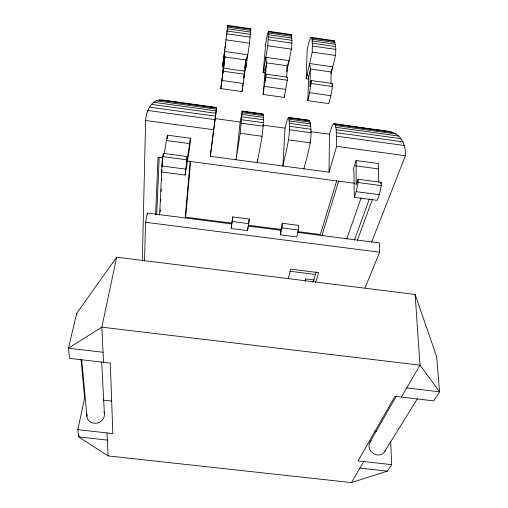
<?xml version="1.0" encoding="UTF-8"?>
<svg xmlns="http://www.w3.org/2000/svg" width="508" height="508" viewBox="0 0 508 508"><rect width="100%" height="100%" fill="white"/><g stroke="black" fill="none" stroke-linecap="round" stroke-linejoin="round"><path stroke-width="0.76" d="M331 73.489C333.489 62.979 338.411 51.276 334.15 40.678L311.023 37.37L310.54 37.878L308.813 42.577L307.219 49.454L306.153 78.727L308.496 79.058M142.329 260.687L145.612 120.523C146.247 111.455 151.092 98.781 162.281 100.038L216.624 107.563L210.261 156.324L282.848 166.014C286.169 150.343 291.719 133.572 288.557 117.469L287.185 119.583L285.109 128.149L282.848 166.014L329.025 172.18L336.614 146.368L336.226 129.718L335.439 125.501L334.321 123.749L333.667 123.812L332.207 125.755L329.463 134.201L329.025 172.18M306.153 78.727L309.594 63.544L332.708 66.821L331.102 71.965L310.464 69.05L308.635 77.038L307.784 100.673L328.765 103.588L330.854 95.669L332.473 86.551L332.499 83.496L311.283 80.518L309.861 86.601L310.464 69.05L309.594 63.544L312.198 52.121L312.382 46.038L312.064 39.224L311.791 38.036L311.023 37.37M330.981 83.433L331.102 71.965M263.195 72.695L267.805 45.79L268.491 31.248L267.341 34.474L265.709 43.529L263.195 72.695L265.481 73.012M242.183 111.1L240.182 122.022L236.061 159.772L240.214 133.299L242.183 111.1L263.176 113.983C264.331 130.302 260.045 146.634 257.239 162.598L257.512 159.448M147.879 112.071L147.917 110.49L214.846 119.609M144.52 261.017L145.567 222.288L147.326 213.093L231.68 223.939L232.816 216.903L249.32 219.031L247.593 230.632L231.191 228.53L231.68 223.939M147.282 214.674L147.326 213.093M286.842 71.876C288.804 59.601 293.472 47.047 291.344 34.531L268.3 31.229M303.879 168.891C307.677 153.518 314.135 136.22 309.397 120.402L288.557 117.469M307.784 100.673L309.651 92.716L311.283 80.518M298.526 230.035L298.71 225.406L282.327 223.291L280.664 230.232L280.397 234.836L296.678 236.925L298.526 230.035L282.067 227.914L280.397 234.836M155.6 214.763L158.032 157.169L162.744 157.798M156.705 214.579L159.226 157.004M246.342 62.338L245.491 70.206L249.53 43.186L250.806 28.702L227.813 25.4L222.51 66.98L224.047 67.196M378.803 181.959L378.282 168.885L378.536 163.557L356.121 160.541L353.263 169.38L353.936 171.628L354.305 197.333L377.184 200.349L379.305 194.685L381.324 185.623L381.184 182.334L358.077 179.254L356.127 185.064L356.121 160.541M190.468 138.284L189.674 147.517L185.122 175.089L161.55 171.983L162.744 156.61L163.347 153.365L187.16 156.54L186.652 162.617L190.468 138.284L167.399 135.179L164.173 153.416M159.62 214.979L161.798 169.951M161.95 166.789L162.376 158.102M160.172 212.026L160.287 209.658M160.674 201.759L160.788 199.39M161.176 191.491L161.296 189.116M161.722 180.429L161.798 178.848M162.725 159.887L162.801 158.312M163.195 156.426L163.309 154.127M167.189 139.052L167.399 135.179M282.067 227.914L282.327 223.291M286.626 77.21L287.331 65.786L289.09 60.642L265.817 57.347L266.554 62.852L265.049 80.334L266.122 74.181L287.49 77.178L287.306 80.22L284.251 97.409L263.119 94.475L265.157 70.923L266.554 62.852L287.331 65.786M284.251 97.409L284.397 95.047M227.838 25.413L227.495 28.759M185.122 175.089L187.16 156.54M263.119 94.475L266.122 74.181M185.153 218.256L190.195 161.011M190.627 161.36L185.668 217.195L231.858 223.133M247.593 230.632L247.872 227.565M305.416 281.172L305.645 278.93L314.217 280.003M231.191 228.53L232.816 216.903M246.596 59.976L246.761 58.401M244.519 74.225L244.85 71.196L223.342 68.174L220.809 88.608L242.081 91.554L244.519 74.225L222.936 71.203M242.081 91.554L242.424 88.424M242.602 86.855L242.862 84.506M243.554 78.232L243.726 76.664M244.361 73.59L243.942 77.381L244.85 71.196M244.608 71.311L245.866 59.931L247.777 54.788L224.358 51.473L224.961 56.972L223.456 69.044M210.261 156.324L216.624 107.563M227.089 32.182L227.247 30.893M226.67 35.7L226.847 34.22M223.342 68.174L222.599 74.397L224.961 56.972L245.866 59.931L245.11 65.094M222.51 66.98L224.828 49.701M225.038 48.133L225.247 46.558M225.565 44.202L225.774 42.634M220.809 88.608L222.714 74.524M222.923 72.955L223.241 70.612M244.894 66.567L244.678 68.047L246.101 66.142M161.55 171.983L161.836 170.44M248.736 222.142L249.32 219.031M286.747 68.707L287.185 66.516M354.305 197.333L356.235 191.637L358.134 182.537L358.077 179.254M390.696 441.357L391.649 464.642L358.146 460.908L394.887 396.342L433.622 400.863L439.572 391.814L436.62 356.54L415.131 294.462L116.694 257.2L101.822 327.171L103.543 362.325M79.007 435.388L78.683 436.912L108.128 455.917L351.447 482.6L387.375 471.138L391.649 464.642M107.353 440.093L78.683 436.912L77.845 429.685L84.633 398.005L81.026 359.321M116.694 257.2L76.733 313.271L68.428 348.202L69.602 358.362L110.312 363.118L112.82 433.578L77.845 429.685M331.908 85.769L332.302 84.252M288.296 278.276L290.792 269.138L318.732 272.644L315.627 282.289M305.029 280.975L305.645 278.93M336.69 180.804L320.326 234.506L297.625 231.591M321.824 235.826L338.76 180.785M312.991 282.219L316.306 271.761M346.742 239.027L361.118 197.86M354.47 240.03L369.322 199.009M357.384 240.278L372.307 199.606M380.651 183.775L381.184 182.334M371.615 242.151L405.384 155.734C406.235 144.786 400.609 132.944 388.791 131.451L334.321 123.749M365.004 287.96L379.679 252.203L379.33 242.913L297.656 232.416M369.97 442.208L396.526 395.77M351.447 482.6L363.741 461.537M401.358 397.097L420.002 365.163L415.131 294.462M384.524 451.771L417.436 398.723M290.652 35.02L291.344 34.531M333.007 41.104L334.15 40.678M309.397 120.402L288.925 117.672M388.791 131.451L362.737 127.94M359.912 468.097L387.375 471.138M103.207 400.12L111.722 401.091M374.796 431.044L376.352 431.222M103.054 352.273L68.428 348.202L101.822 327.171L420.002 365.163L439.572 391.814L406.698 387.953M289.516 271.209L315.354 274.453M145.567 222.288L379.679 252.203M232.321 221.513L248.907 223.647M248.304 225.247L281.184 229.476M248.006 226.035L280.664 230.232M358.134 182.537L381.324 185.623M162.744 156.61L186.639 159.785M187.096 161.036L354.406 183.267M356.235 191.637L379.305 194.685M161.842 165.983L185.611 169.126M310.763 131.705L329.463 134.201M166.567 140.519L189.7 143.624M355.81 165.868L378.282 168.885M215.411 118.643L240.182 122.022M262.82 125.108L285.109 128.149M241.3 123.196L263.011 126.162M145.612 120.523L213.455 129.692M240.214 133.299L262.179 136.277M336.614 146.368L405.384 155.734M242.056 111.239L247.466 111.982M249.009 112.192L262.147 113.995M242.24 111.595L263.354 114.491M156.191 100.851L216.344 109.15M242.214 112.719L263.449 115.627M153.562 102.286L216.078 110.884M242.1 114.459L263.468 117.386M151.282 104.388L215.741 113.227M241.916 116.808L263.398 119.748M336.467 132.69L403.028 141.878M149.384 107.131L215.322 116.148M241.643 119.736L263.246 122.688M336.607 136.195L404.305 145.491M221.78 80.467L243.269 83.464M264.528 86.424L285.877 89.402M309.651 92.716L330.854 95.669M181.324 102.819L162.281 100.038M182.893 103.035L214.287 107.391M159.118 100.101L216.522 108.045M335.877 127.311L398.767 136.081M336.226 129.718L401.168 138.728M288.741 139.878L310.54 142.907M265.868 77.216L287.306 80.22M311.182 83.566L332.473 86.551M334.918 124.314L392.519 132.423M288.881 117.996L309.842 120.948M335.439 125.501L395.865 133.972M289.135 119.151L310.217 122.117M289.3 120.929L310.509 123.908M289.382 123.304L310.712 126.302M289.37 126.257L310.82 129.261M289.274 129.737L310.826 132.753M226.574 33.763L250.171 37.135M268.313 39.732L291.763 43.085M312.382 46.038L335.674 49.365M225.755 39.795L249.53 43.186M267.805 45.79L291.427 49.162M312.198 52.121L335.661 55.467M333.667 123.812L347.021 125.705M348.596 125.933L354.095 126.714M355.67 126.937L361.169 127.718M227.705 25.959L250.831 29.28M268.605 31.833L291.586 35.135M311.791 38.036L334.62 41.313M227.527 27.083L250.781 30.423M268.649 32.988L291.751 36.303M312.064 39.224L335.02 42.52M227.279 28.778L250.647 32.131M268.618 34.709L291.84 38.036M312.261 40.964L335.331 44.272M226.955 31.013L250.45 34.379M268.503 36.963L291.846 40.31M312.363 43.25L335.547 46.571M307.067 74.727L308.635 77.038M263.893 68.65L265.157 70.923M223.006 62.89L223.984 65.132M76.733 313.271L76.873 314.776M81.699 359.645L86.912 416.37M101.676 362.179L104.413 414.153A8.852 7.899 -16.3 0 1 95.206 423.291A8.852 7.899 -16.3 0 1 87.046 414.287M107.004 432.93L108.128 455.917M103.93 412.153A8.852 7.899 -16.3 0 1 104.318 413.468M385.089 450.577A8.725 7.512 38.8 0 1 372.993 453.238A8.725 7.512 38.8 0 1 371.24 440.722"/></g></svg>
